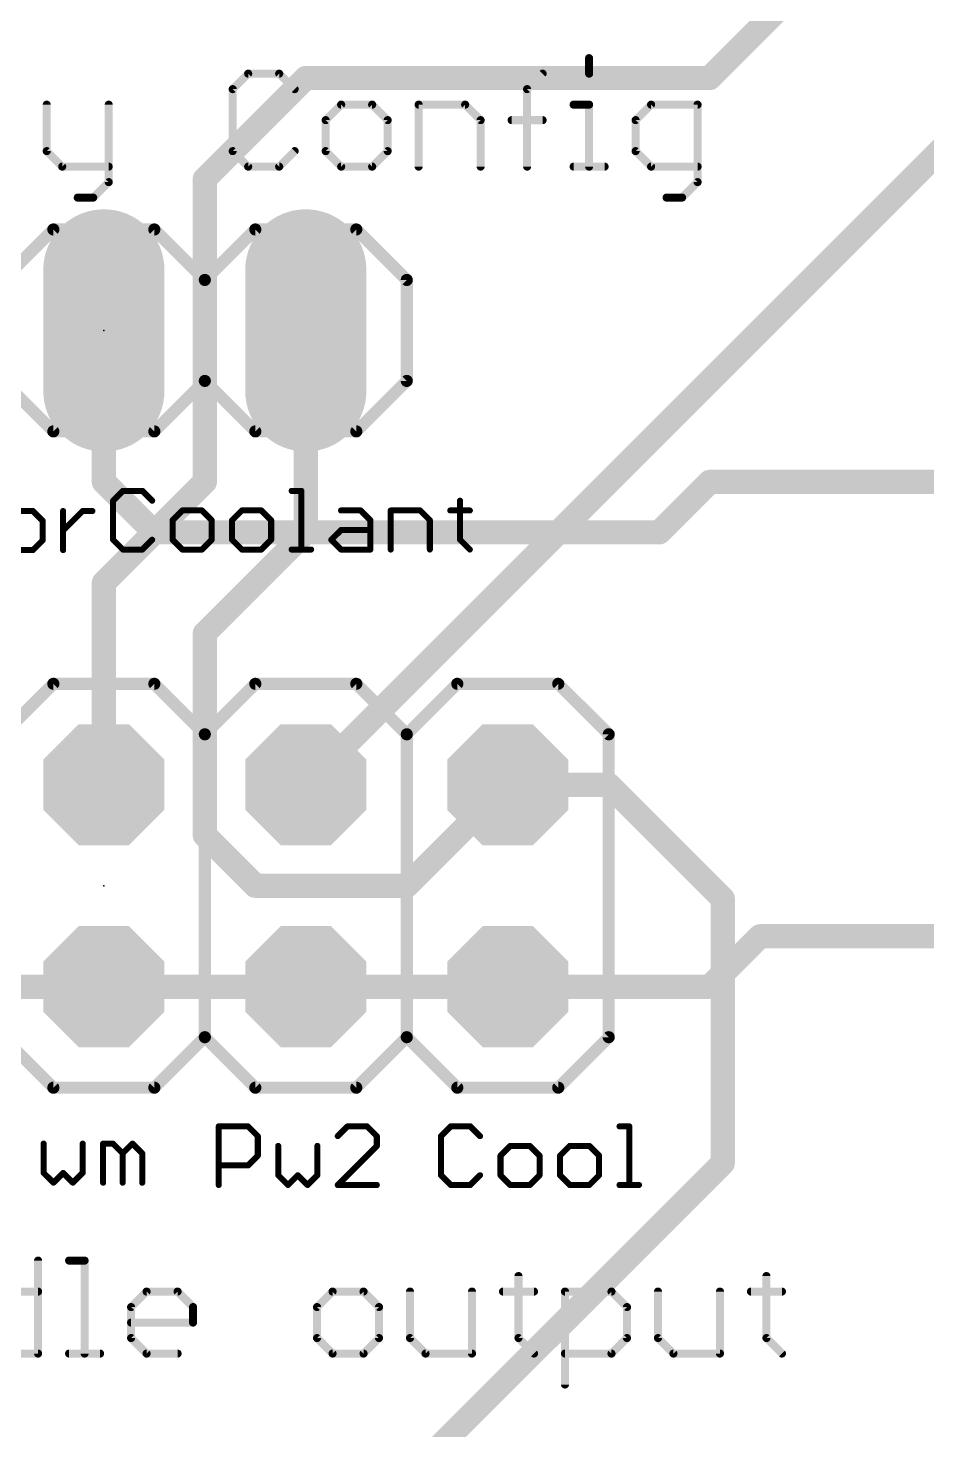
# Model space of a CAD drawing. Extents: x 6 to 93.4, y 7 to 66.
# Drawn here: x 14.29 to 25.59, y 33.16 to 50.79 of the extents above; entities that cross this region are included whole.
import ezdxf

# ---------------------------------------------------------------- set-up
doc = ezdxf.new("R2010")
doc.units = 0
for name, color, linetype in [('1', 22, 'CONTINUOUS'), ('112', 253, 'CONTINUOUS'), ('16', 175, 'CONTINUOUS'), ('17', 82, 'CONTINUOUS'), ('21', 7, 'CONTINUOUS'), ('23', 7, 'CONTINUOUS'), ('27', 253, 'CONTINUOUS'), ('51', 53, 'CONTINUOUS')]:
    doc.layers.add(name, color=color, linetype=linetype)

# ---------------------------------------------------------------- blocks, each defined once
blk = doc.blocks.new('RECT')
blk.add_solid([(-0.5, -0.5), (0.5, -0.5), (-0.5, 0.5), (0.5, 0.5)])
blk = doc.blocks.new('LONGP100')
at = {"const_width": 1}
blk.add_lwpolyline([(-0.5, 0), (0.5, 0)], dxfattribs=at)
at = {"const_width": 0.5}
for points in [[(-0.5, 0.25, 1), (-0.5, -0.25)], [(0.5, -0.25, 1), (0.5, 0.25)]]:
    blk.add_lwpolyline(points, format="xyb", dxfattribs=at)
blk = doc.blocks.new('OCTAGONP')
at = {"const_width": 0.5}
blk.add_lwpolyline([(-0.25, -0.1036), (-0.25, 0.1036), (-0.1036, 0.25), (0.1036, 0.25), (0.25, 0.1036), (0.25, -0.1036), (0.1036, -0.25), (-0.1036, -0.25), (-0.25, -0.1036), (-0.25, 0.1036)], dxfattribs=at)

msp = doc.modelspace()

# ---------------------------------------------------------------- linework, layer by layer
at = {"layer": '1', "const_width": 0.3048}
for points in [[(22.86, 50.165), (25.4, 52.705)], [(16.51, 48.895), (17.78, 50.165)], [(17.78, 50.165), (22.86, 50.165)], [(17.78, 41.275), (26.67, 50.165)], [(16.51, 45.085), (16.51, 48.895)], [(17.78, 44.45), (17.78, 46.99)], [(15.24, 43.815), (16.51, 45.085)], [(16.51, 43.18), (17.78, 44.45)], [(15.24, 41.275), (15.24, 43.815)], [(16.51, 40.64), (16.51, 43.18)], [(20.32, 41.275), (19.05, 40.005)], [(20.32, 41.275), (21.59, 41.275)], [(21.59, 41.275), (23.024, 39.841)], [(17.145, 40.005), (16.51, 40.64)], [(19.05, 40.005), (17.145, 40.005)], [(23.024, 39.841), (23.024, 36.516)], [(23.024, 36.516), (17.145, 30.637)]]:
    msp.add_lwpolyline(points, dxfattribs=at)
at = {"layer": '1', "const_width": 0.1524}
for points in [[(17.78, 50.2412, 1), (17.78, 50.0888)], [(17.8339, 50.1111, 1), (17.7261, 50.2189)], [(22.8061, 50.2189, 1), (22.9139, 50.1111)], [(22.86, 50.0888, 1), (22.86, 50.2412)], [(16.5862, 48.895, 1), (16.4338, 48.895)], [(16.4561, 48.9489, 1), (16.5639, 48.8411)], [(17.8562, 46.99, 1), (17.7038, 46.99)], [(16.4338, 45.085, 1), (16.5862, 45.085)], [(16.5639, 45.0311, 1), (16.4561, 45.1389)], [(17.7038, 44.45, 1), (17.8562, 44.45)], [(17.8339, 44.3961, 1), (17.7261, 44.5039)], [(15.3162, 43.815, 1), (15.1638, 43.815)], [(15.1861, 43.8689, 1), (15.2939, 43.7611)], [(16.5862, 43.18, 1), (16.4338, 43.18)], [(16.4561, 43.2339, 1), (16.5639, 43.1261)], [(15.1638, 41.275, 1), (15.3162, 41.275)], [(17.7261, 41.3289, 1), (17.8339, 41.2211)], [(20.32, 41.3512, 1), (20.32, 41.1988)], [(20.3739, 41.2211, 1), (20.2661, 41.3289)], [(21.6439, 41.3289, 1), (21.5361, 41.2211)], [(21.59, 41.1988, 1), (21.59, 41.3512)], [(16.5639, 40.6939, 1), (16.4561, 40.5861)], [(16.4338, 40.64, 1), (16.5862, 40.64)], [(17.145, 40.0812, 1), (17.145, 39.9288)], [(17.0911, 39.9511, 1), (17.1989, 40.0589)], [(18.9961, 40.0589, 1), (19.1039, 39.9511)], [(19.05, 39.9288, 1), (19.05, 40.0812)], [(23.1002, 39.841, 1), (22.9478, 39.841)], [(22.9701, 39.7871, 1), (23.0779, 39.8949)], [(22.9478, 36.516, 1), (23.1002, 36.516)], [(23.0779, 36.4621, 1), (22.9701, 36.5699)]]:
    msp.add_lwpolyline(points, format="xyb", dxfattribs=at)
at = {"layer": '112', "const_width": 0.0762}
for points in [[(15.479, 44.9713), (15.3561, 44.8485)], [(15.7247, 44.9713), (15.479, 44.9713)], [(15.8476, 44.8485), (15.7247, 44.9713)], [(17.6013, 44.9713), (17.7242, 44.9713)], [(17.7242, 44.9713), (17.7242, 44.2341)], [(15.3561, 44.8485), (15.3561, 44.357)], [(19.72, 44.8485), (19.72, 44.357)], [(14.3475, 44.7186), (14.1017, 44.7186)], [(14.4704, 44.5957), (14.3475, 44.7186)], [(14.4704, 44.35), (14.4704, 44.5957)], [(14.7273, 44.2271), (14.7273, 44.7186)], [(14.7273, 44.4728), (14.973, 44.7186)], [(14.973, 44.7186), (15.0959, 44.7186)], [(16.2274, 44.7256), (16.1045, 44.6027)], [(16.1045, 44.6027), (16.1045, 44.357)], [(16.4731, 44.7256), (16.2274, 44.7256)], [(16.596, 44.6027), (16.4731, 44.7256)], [(16.596, 44.357), (16.596, 44.6027)], [(16.9758, 44.7256), (16.8529, 44.6027)], [(16.8529, 44.6027), (16.8529, 44.357)], [(17.2215, 44.7256), (16.9758, 44.7256)], [(17.3444, 44.6027), (17.2215, 44.7256)], [(17.3444, 44.357), (17.3444, 44.6027)], [(18.2232, 44.7256), (18.4689, 44.7256)], [(18.4689, 44.7256), (18.5918, 44.6027)], [(18.5918, 44.6027), (18.5918, 44.2341)], [(18.8487, 44.2341), (18.8487, 44.7256)], [(18.8487, 44.7256), (19.2173, 44.7256)], [(19.2173, 44.7256), (19.3402, 44.6027)], [(19.3402, 44.6027), (19.3402, 44.2341)], [(19.5971, 44.7256), (19.8429, 44.7256)], [(18.1003, 44.357), (18.2232, 44.4798)], [(18.2232, 44.4798), (18.5918, 44.4798)], [(14.1017, 44.2271), (14.3475, 44.2271)], [(14.3475, 44.2271), (14.4704, 44.35)], [(15.3561, 44.357), (15.479, 44.2341)], [(15.479, 44.2341), (15.7247, 44.2341)], [(15.7247, 44.2341), (15.8476, 44.357)], [(16.1045, 44.357), (16.2274, 44.2341)], [(16.2274, 44.2341), (16.4731, 44.2341)], [(16.4731, 44.2341), (16.596, 44.357)], [(16.8529, 44.357), (16.9758, 44.2341)], [(16.9758, 44.2341), (17.2215, 44.2341)], [(17.2215, 44.2341), (17.3444, 44.357)], [(17.6013, 44.2341), (17.8471, 44.2341)], [(18.2232, 44.2341), (18.1003, 44.357)], [(18.5918, 44.2341), (18.2232, 44.2341)], [(19.72, 44.357), (19.8429, 44.2341)], [(16.6851, 36.2411), (16.6851, 36.9783)], [(16.6851, 36.9783), (17.0537, 36.9783)], [(17.0537, 36.9783), (17.1766, 36.8555)], [(17.1766, 36.8555), (17.1766, 36.6097)], [(18.3048, 36.9783), (18.1819, 36.8555)], [(18.5505, 36.9783), (18.3048, 36.9783)], [(18.6734, 36.8555), (18.5505, 36.9783)], [(18.6734, 36.7326), (18.6734, 36.8555)], [(19.603, 36.9783), (19.4801, 36.8555)], [(19.4801, 36.8555), (19.4801, 36.364)], [(19.8487, 36.9783), (19.603, 36.9783)], [(19.9716, 36.8555), (19.8487, 36.9783)], [(21.7253, 36.9783), (21.8482, 36.9783)], [(21.8482, 36.9783), (21.8482, 36.2411)], [(14.4825, 36.7616), (14.4825, 36.393)], [(14.974, 36.393), (14.974, 36.7616)], [(15.2309, 36.2701), (15.2309, 36.7616)], [(15.2309, 36.7616), (15.3538, 36.7616)], [(15.3538, 36.7616), (15.4767, 36.6387)], [(15.4767, 36.6387), (15.5995, 36.7616)], [(15.5995, 36.7616), (15.7224, 36.6387)], [(17.4335, 36.7326), (17.4335, 36.364)], [(17.925, 36.364), (17.925, 36.7326)], [(18.1819, 36.2411), (18.6734, 36.7326)], [(20.3514, 36.7326), (20.2285, 36.6097)], [(20.5971, 36.7326), (20.3514, 36.7326)], [(20.72, 36.6097), (20.5971, 36.7326)], [(21.0998, 36.7326), (20.9769, 36.6097)], [(21.3455, 36.7326), (21.0998, 36.7326)], [(21.4684, 36.6097), (21.3455, 36.7326)], [(15.4767, 36.6387), (15.4767, 36.2701)], [(15.7224, 36.6387), (15.7224, 36.2701)], [(17.0537, 36.4868), (16.6851, 36.4868)], [(17.1766, 36.6097), (17.0537, 36.4868)], [(20.2285, 36.6097), (20.2285, 36.364)], [(20.72, 36.364), (20.72, 36.6097)], [(20.9769, 36.6097), (20.9769, 36.364)], [(21.4684, 36.364), (21.4684, 36.6097)], [(14.4825, 36.393), (14.6054, 36.2701)], [(14.6054, 36.2701), (14.7283, 36.393)], [(14.7283, 36.393), (14.8511, 36.2701)], [(14.8511, 36.2701), (14.974, 36.393)], [(17.4335, 36.364), (17.5564, 36.2411)], [(17.5564, 36.2411), (17.6793, 36.364)], [(17.6793, 36.364), (17.8021, 36.2411)], [(17.8021, 36.2411), (17.925, 36.364)], [(19.4801, 36.364), (19.603, 36.2411)], [(19.8487, 36.2411), (19.9716, 36.364)], [(20.2285, 36.364), (20.3514, 36.2411)], [(20.5971, 36.2411), (20.72, 36.364)], [(20.9769, 36.364), (21.0998, 36.2411)], [(21.3455, 36.2411), (21.4684, 36.364)], [(18.6734, 36.2411), (18.1819, 36.2411)], [(19.603, 36.2411), (19.8487, 36.2411)], [(20.3514, 36.2411), (20.5971, 36.2411)], [(21.0998, 36.2411), (21.3455, 36.2411)], [(21.7253, 36.2411), (21.9711, 36.2411)]]:
    msp.add_lwpolyline(points, dxfattribs=at)
at = {"layer": '112', "const_width": 0.0381}
for points in [[(15.479, 44.9904, 1), (15.479, 44.9523)], [(15.4924, 44.9579, 1), (15.4655, 44.9848)], [(15.7382, 44.9848, 1), (15.7112, 44.9579)], [(15.7247, 44.9523, 1), (15.7247, 44.9904)], [(17.6013, 44.9904, 1), (17.6013, 44.9523)], [(17.7433, 44.9713, 1), (17.7052, 44.9713)], [(17.7242, 44.9523, 1), (17.7242, 44.9904)], [(15.3752, 44.8485, 1), (15.3371, 44.8485)], [(15.3426, 44.8619, 1), (15.3696, 44.835)], [(15.8341, 44.835, 1), (15.8611, 44.8619)], [(19.739, 44.8485, 1), (19.7009, 44.8485)], [(14.361, 44.7321, 1), (14.334, 44.7051)], [(14.3475, 44.6995, 1), (14.3475, 44.7376)], [(14.4894, 44.5957, 1), (14.4513, 44.5957)], [(14.4569, 44.5822, 1), (14.4838, 44.6092)], [(14.7463, 44.7186, 1), (14.7082, 44.7186)], [(14.973, 44.7376, 1), (14.973, 44.6995)], [(14.9865, 44.7051, 1), (14.9596, 44.7321)], [(15.0959, 44.6995, 1), (15.0959, 44.7376)], [(16.1236, 44.6027, 1), (16.0855, 44.6027)], [(16.091, 44.6162, 1), (16.118, 44.5892)], [(16.2274, 44.7446, 1), (16.2274, 44.7065)], [(16.2409, 44.7121, 1), (16.2139, 44.7391)], [(16.4866, 44.7391, 1), (16.4597, 44.7121)], [(16.4731, 44.7065, 1), (16.4731, 44.7446)], [(16.6151, 44.6027, 1), (16.577, 44.6027)], [(16.5825, 44.5892, 1), (16.6095, 44.6162)], [(16.872, 44.6027, 1), (16.8339, 44.6027)], [(16.8395, 44.6162, 1), (16.8664, 44.5892)], [(16.9758, 44.7446, 1), (16.9758, 44.7065)], [(16.9893, 44.7121, 1), (16.9623, 44.7391)], [(17.235, 44.7391, 1), (17.2081, 44.7121)], [(17.2215, 44.7065, 1), (17.2215, 44.7446)], [(17.3635, 44.6027, 1), (17.3254, 44.6027)], [(17.3309, 44.5892, 1), (17.3579, 44.6162)], [(18.2232, 44.7446, 1), (18.2232, 44.7065)], [(18.4824, 44.7391, 1), (18.4554, 44.7121)], [(18.4689, 44.7065, 1), (18.4689, 44.7446)], [(18.6108, 44.6027, 1), (18.5727, 44.6027)], [(18.5783, 44.5892, 1), (18.6052, 44.6162)], [(18.8678, 44.7256, 1), (18.8297, 44.7256)], [(18.8487, 44.7446, 1), (18.8487, 44.7065)], [(19.2308, 44.7391, 1), (19.2038, 44.7121)], [(19.2173, 44.7065, 1), (19.2173, 44.7446)], [(19.3592, 44.6027, 1), (19.3211, 44.6027)], [(19.3267, 44.5892, 1), (19.3537, 44.6162)], [(19.5971, 44.7446, 1), (19.5971, 44.7065)], [(19.8429, 44.7065, 1), (19.8429, 44.7446)], [(14.7138, 44.4863, 1), (14.7408, 44.4594)], [(18.2232, 44.4989, 1), (18.2232, 44.4608)], [(18.2366, 44.4664, 1), (18.2097, 44.4933)], [(18.5918, 44.4608, 1), (18.5918, 44.4989)], [(14.3475, 44.2081, 1), (14.3475, 44.2462)], [(14.4513, 44.35, 1), (14.4894, 44.35)], [(14.4838, 44.3365, 1), (14.4569, 44.3634)], [(15.3696, 44.3704, 1), (15.3426, 44.3435)], [(15.3371, 44.357, 1), (15.3752, 44.357)], [(15.479, 44.2532, 1), (15.479, 44.2151)], [(15.4655, 44.2206, 1), (15.4924, 44.2476)], [(15.7112, 44.2476, 1), (15.7382, 44.2206)], [(15.7247, 44.2151, 1), (15.7247, 44.2532)], [(15.8611, 44.3435, 1), (15.8341, 44.3704)], [(16.118, 44.3704, 1), (16.091, 44.3435)], [(16.0855, 44.357, 1), (16.1236, 44.357)], [(16.2274, 44.2532, 1), (16.2274, 44.2151)], [(16.2139, 44.2206, 1), (16.2409, 44.2476)], [(16.4597, 44.2476, 1), (16.4866, 44.2206)], [(16.4731, 44.2151, 1), (16.4731, 44.2532)], [(16.577, 44.357, 1), (16.6151, 44.357)], [(16.6095, 44.3435, 1), (16.5825, 44.3704)], [(16.8339, 44.357, 1), (16.872, 44.357)], [(16.8664, 44.3704, 1), (16.8395, 44.3435)], [(16.9758, 44.2532, 1), (16.9758, 44.2151)], [(16.9623, 44.2206, 1), (16.9893, 44.2476)], [(17.2081, 44.2476, 1), (17.235, 44.2206)], [(17.2215, 44.2151, 1), (17.2215, 44.2532)], [(17.3254, 44.357, 1), (17.3635, 44.357)], [(17.3579, 44.3435, 1), (17.3309, 44.3704)], [(17.6013, 44.2532, 1), (17.6013, 44.2151)], [(17.8471, 44.2151, 1), (17.8471, 44.2532)], [(18.1138, 44.3704, 1), (18.0868, 44.3435)], [(18.0868, 44.3704, 1), (18.1138, 44.3435)], [(18.2232, 44.2532, 1), (18.2232, 44.2151)], [(18.2097, 44.2206, 1), (18.2366, 44.2476)], [(18.5918, 44.2151, 1), (18.5918, 44.2532)], [(19.7335, 44.3704, 1), (19.7065, 44.3435)], [(19.7009, 44.357, 1), (19.739, 44.357)], [(19.8294, 44.2206, 1), (19.8563, 44.2476)], [(14.334, 44.2406, 1), (14.361, 44.2136)], [(14.7082, 44.2271, 1), (14.7463, 44.2271)], [(17.7052, 44.2341, 1), (17.7433, 44.2341)], [(18.5727, 44.2341, 1), (18.6108, 44.2341)], [(18.8297, 44.2341, 1), (18.8678, 44.2341)], [(19.3211, 44.2341, 1), (19.3592, 44.2341)], [(16.6851, 36.9974, 1), (16.6851, 36.9593)], [(16.7042, 36.9783, 1), (16.6661, 36.9783)], [(17.0672, 36.9918, 1), (17.0402, 36.9649)], [(17.0537, 36.9593, 1), (17.0537, 36.9974)], [(17.1956, 36.8555, 1), (17.1575, 36.8555)], [(17.1631, 36.842, 1), (17.1901, 36.8689)], [(18.1685, 36.8689, 1), (18.1954, 36.842)], [(18.3048, 36.9974, 1), (18.3048, 36.9593)], [(18.3183, 36.9649, 1), (18.2913, 36.9918)], [(18.564, 36.9918, 1), (18.5371, 36.9649)], [(18.5505, 36.9593, 1), (18.5505, 36.9974)], [(18.6925, 36.8555, 1), (18.6544, 36.8555)], [(18.6599, 36.842, 1), (18.6869, 36.8689)], [(19.4992, 36.8555, 1), (19.4611, 36.8555)], [(19.4666, 36.8689, 1), (19.4936, 36.842)], [(19.603, 36.9974, 1), (19.603, 36.9593)], [(19.6164, 36.9649, 1), (19.5895, 36.9918)], [(19.8622, 36.9918, 1), (19.8352, 36.9649)], [(19.8487, 36.9593, 1), (19.8487, 36.9974)], [(19.9581, 36.842, 1), (19.9851, 36.8689)], [(21.7253, 36.9974, 1), (21.7253, 36.9593)], [(21.8673, 36.9783, 1), (21.8292, 36.9783)], [(21.8482, 36.9593, 1), (21.8482, 36.9974)], [(14.5016, 36.7616, 1), (14.4635, 36.7616)], [(14.9931, 36.7616, 1), (14.955, 36.7616)], [(15.25, 36.7616, 1), (15.2119, 36.7616)], [(15.2309, 36.7806, 1), (15.2309, 36.7425)], [(15.3673, 36.7751, 1), (15.3403, 36.7481)], [(15.3538, 36.7425, 1), (15.3538, 36.7806)], [(15.613, 36.7751, 1), (15.5861, 36.7481)], [(15.613, 36.7481, 1), (15.5861, 36.7751)], [(17.4526, 36.7326, 1), (17.4145, 36.7326)], [(17.9441, 36.7326, 1), (17.906, 36.7326)], [(18.6544, 36.7326, 1), (18.6925, 36.7326)], [(18.6869, 36.7191, 1), (18.6599, 36.7461)], [(20.3514, 36.7516, 1), (20.3514, 36.7135)], [(20.3649, 36.7191, 1), (20.3379, 36.7461)], [(20.6106, 36.7461, 1), (20.5837, 36.7191)], [(20.5971, 36.7135, 1), (20.5971, 36.7516)], [(21.0998, 36.7516, 1), (21.0998, 36.7135)], [(21.1133, 36.7191, 1), (21.0863, 36.7461)], [(21.359, 36.7461, 1), (21.3321, 36.7191)], [(21.3455, 36.7135, 1), (21.3455, 36.7516)], [(15.4957, 36.6387, 1), (15.4576, 36.6387)], [(15.4632, 36.6522, 1), (15.4901, 36.6252)], [(15.4632, 36.6252, 1), (15.4901, 36.6522)], [(15.7415, 36.6387, 1), (15.7034, 36.6387)], [(15.7089, 36.6252, 1), (15.7359, 36.6522)], [(16.6851, 36.5059, 1), (16.6851, 36.4678)], [(17.0402, 36.5003, 1), (17.0672, 36.4734)], [(17.0537, 36.4678, 1), (17.0537, 36.5059)], [(17.1575, 36.6097, 1), (17.1956, 36.6097)], [(17.1901, 36.5962, 1), (17.1631, 36.6232)], [(20.2476, 36.6097, 1), (20.2095, 36.6097)], [(20.215, 36.6232, 1), (20.242, 36.5962)], [(20.7391, 36.6097, 1), (20.701, 36.6097)], [(20.7065, 36.5962, 1), (20.7335, 36.6232)], [(20.996, 36.6097, 1), (20.9579, 36.6097)], [(20.9635, 36.6232, 1), (20.9904, 36.5962)], [(21.4875, 36.6097, 1), (21.4494, 36.6097)], [(21.4549, 36.5962, 1), (21.4819, 36.6232)], [(14.496, 36.4064, 1), (14.469, 36.3795)], [(14.4635, 36.393, 1), (14.5016, 36.393)], [(14.7417, 36.4064, 1), (14.7148, 36.3795)], [(14.7417, 36.3795, 1), (14.7148, 36.4064)], [(14.955, 36.393, 1), (14.9931, 36.393)], [(14.9875, 36.3795, 1), (14.9605, 36.4064)], [(17.447, 36.3774, 1), (17.42, 36.3505)], [(17.4145, 36.364, 1), (17.4526, 36.364)], [(17.6927, 36.3774, 1), (17.6658, 36.3505)], [(17.6927, 36.3505, 1), (17.6658, 36.3774)], [(17.906, 36.364, 1), (17.9441, 36.364)], [(17.9385, 36.3505, 1), (17.9115, 36.3774)], [(19.4936, 36.3774, 1), (19.4666, 36.3505)], [(19.4611, 36.364, 1), (19.4992, 36.364)], [(19.9851, 36.3505, 1), (19.9581, 36.3774)], [(20.242, 36.3774, 1), (20.215, 36.3505)], [(20.2095, 36.364, 1), (20.2476, 36.364)], [(20.701, 36.364, 1), (20.7391, 36.364)], [(20.7335, 36.3505, 1), (20.7065, 36.3774)], [(20.9579, 36.364, 1), (20.996, 36.364)], [(20.9904, 36.3774, 1), (20.9635, 36.3505)], [(21.4494, 36.364, 1), (21.4875, 36.364)], [(21.4819, 36.3505, 1), (21.4549, 36.3774)], [(14.5919, 36.2836, 1), (14.6189, 36.2566)], [(14.5919, 36.2566, 1), (14.6189, 36.2836)], [(14.8377, 36.2836, 1), (14.8646, 36.2566)], [(14.8377, 36.2566, 1), (14.8646, 36.2836)], [(15.2119, 36.2701, 1), (15.25, 36.2701)], [(15.4576, 36.2701, 1), (15.4957, 36.2701)], [(15.7034, 36.2701, 1), (15.7415, 36.2701)], [(16.6661, 36.2411, 1), (16.7042, 36.2411)], [(17.5429, 36.2546, 1), (17.5699, 36.2276)], [(17.5429, 36.2276, 1), (17.5699, 36.2546)], [(17.7887, 36.2546, 1), (17.8156, 36.2276)], [(17.7887, 36.2276, 1), (17.8156, 36.2546)], [(18.1819, 36.2602, 1), (18.1819, 36.2221)], [(18.1685, 36.2546, 1), (18.1954, 36.2276)], [(18.6734, 36.2221, 1), (18.6734, 36.2602)], [(19.603, 36.2602, 1), (19.603, 36.2221)], [(19.5895, 36.2276, 1), (19.6164, 36.2546)], [(19.8352, 36.2546, 1), (19.8622, 36.2276)], [(19.8487, 36.2221, 1), (19.8487, 36.2602)], [(20.3514, 36.2602, 1), (20.3514, 36.2221)], [(20.3379, 36.2276, 1), (20.3649, 36.2546)], [(20.5837, 36.2546, 1), (20.6106, 36.2276)], [(20.5971, 36.2221, 1), (20.5971, 36.2602)], [(21.0998, 36.2602, 1), (21.0998, 36.2221)], [(21.0863, 36.2276, 1), (21.1133, 36.2546)], [(21.3321, 36.2546, 1), (21.359, 36.2276)], [(21.3455, 36.2221, 1), (21.3455, 36.2602)], [(21.7253, 36.2602, 1), (21.7253, 36.2221)], [(21.8292, 36.2411, 1), (21.8673, 36.2411)], [(21.9711, 36.2221, 1), (21.9711, 36.2602)]]:
    msp.add_lwpolyline(points, format="xyb", dxfattribs=at)
at = {"layer": '16', "const_width": 0.3048}
for points in [[(15.24, 45.085), (15.24, 46.99)], [(15.875, 44.45), (15.24, 45.085)], [(22.86, 45.085), (22.225, 44.45)], [(36.195, 45.085), (22.86, 45.085)], [(22.225, 44.45), (15.875, 44.45)], [(22.86, 38.735), (23.495, 39.37)], [(23.495, 39.37), (33.02, 39.37)], [(12.7, 38.735), (15.24, 38.735)], [(15.24, 38.735), (17.78, 38.735)], [(17.78, 38.735), (20.32, 38.735)], [(20.32, 38.735), (22.86, 38.735)]]:
    msp.add_lwpolyline(points, dxfattribs=at)
at = {"layer": '16', "const_width": 0.1524}
for points in [[(15.3162, 46.99, 1), (15.1638, 46.99)], [(15.2939, 45.1389, 1), (15.1861, 45.0311)], [(15.1638, 45.085, 1), (15.3162, 45.085)], [(22.86, 45.1612, 1), (22.86, 45.0088)], [(22.9139, 45.0311, 1), (22.8061, 45.1389)], [(15.875, 44.5262, 1), (15.875, 44.3738)], [(15.8211, 44.3961, 1), (15.9289, 44.5039)], [(22.1711, 44.5039, 1), (22.2789, 44.3961)], [(22.225, 44.3738, 1), (22.225, 44.5262)], [(23.495, 39.4462, 1), (23.495, 39.2938)], [(23.5489, 39.3161, 1), (23.4411, 39.4239)], [(15.24, 38.8112, 1), (15.24, 38.6588)], [(15.24, 38.6588, 1), (15.24, 38.8112)], [(17.78, 38.8112, 1), (17.78, 38.6588)], [(17.78, 38.6588, 1), (17.78, 38.8112)], [(20.32, 38.8112, 1), (20.32, 38.6588)], [(20.32, 38.6588, 1), (20.32, 38.8112)], [(22.8061, 38.7889, 1), (22.9139, 38.6811)], [(22.86, 38.6588, 1), (22.86, 38.8112)]]:
    msp.add_lwpolyline(points, format="xyb", dxfattribs=at)
at = {"layer": '21', "const_width": 0.1524}
for points in [[(13.97, 47.625), (14.605, 48.26)], [(14.605, 48.26), (15.875, 48.26)], [(15.875, 48.26), (16.51, 47.625)], [(16.51, 47.625), (17.145, 48.26)], [(17.145, 48.26), (18.415, 48.26)], [(18.415, 48.26), (19.05, 47.625)], [(16.51, 47.625), (16.51, 46.355)], [(19.05, 47.625), (19.05, 46.355)], [(14.605, 45.72), (13.97, 46.355)], [(16.51, 46.355), (15.875, 45.72)], [(17.145, 45.72), (16.51, 46.355)], [(19.05, 46.355), (18.415, 45.72)], [(15.875, 45.72), (14.605, 45.72)], [(18.415, 45.72), (17.145, 45.72)], [(13.97, 41.91), (14.605, 42.545)], [(14.605, 42.545), (15.875, 42.545)], [(15.875, 42.545), (16.51, 41.91)], [(16.51, 41.91), (17.145, 42.545)], [(17.145, 42.545), (18.415, 42.545)], [(18.415, 42.545), (19.05, 41.91)], [(19.05, 41.91), (19.685, 42.545)], [(19.685, 42.545), (20.955, 42.545)], [(20.955, 42.545), (21.59, 41.91)], [(16.51, 41.91), (16.51, 38.1)], [(19.05, 41.91), (19.05, 38.1)], [(21.59, 41.91), (21.59, 38.1)], [(13.97, 38.1), (14.605, 37.465)], [(15.875, 37.465), (16.51, 38.1)], [(16.51, 38.1), (17.145, 37.465)], [(18.415, 37.465), (19.05, 38.1)], [(19.05, 38.1), (19.685, 37.465)], [(20.955, 37.465), (21.59, 38.1)], [(14.605, 37.465), (15.875, 37.465)], [(17.145, 37.465), (18.415, 37.465)], [(19.685, 37.465), (20.955, 37.465)]]:
    msp.add_lwpolyline(points, dxfattribs=at)
at = {"layer": '21', "const_width": 0.0762}
for points in [[(14.605, 48.2981, 1), (14.605, 48.2219)], [(14.6319, 48.2331, 1), (14.5781, 48.2869)], [(15.9019, 48.2869, 1), (15.8481, 48.2331)], [(15.875, 48.2219, 1), (15.875, 48.2981)], [(17.145, 48.2981, 1), (17.145, 48.2219)], [(17.1719, 48.2331, 1), (17.1181, 48.2869)], [(18.4419, 48.2869, 1), (18.3881, 48.2331)], [(18.415, 48.2219, 1), (18.415, 48.2981)], [(16.5481, 47.625, 1), (16.4719, 47.625)], [(16.4831, 47.6519, 1), (16.5369, 47.5981)], [(16.4831, 47.5981, 1), (16.5369, 47.6519)], [(19.0881, 47.625, 1), (19.0119, 47.625)], [(19.0231, 47.5981, 1), (19.0769, 47.6519)], [(16.4719, 46.355, 1), (16.5481, 46.355)], [(16.5369, 46.3819, 1), (16.4831, 46.3281)], [(16.5369, 46.3281, 1), (16.4831, 46.3819)], [(19.0119, 46.355, 1), (19.0881, 46.355)], [(19.0769, 46.3281, 1), (19.0231, 46.3819)], [(14.605, 45.7581, 1), (14.605, 45.6819)], [(14.5781, 45.6931, 1), (14.6319, 45.7469)], [(15.8481, 45.7469, 1), (15.9019, 45.6931)], [(15.875, 45.6819, 1), (15.875, 45.7581)], [(17.145, 45.7581, 1), (17.145, 45.6819)], [(17.1181, 45.6931, 1), (17.1719, 45.7469)], [(18.3881, 45.7469, 1), (18.4419, 45.6931)], [(18.415, 45.6819, 1), (18.415, 45.7581)], [(14.605, 42.5831, 1), (14.605, 42.5069)], [(14.6319, 42.5181, 1), (14.5781, 42.5719)], [(15.9019, 42.5719, 1), (15.8481, 42.5181)], [(15.875, 42.5069, 1), (15.875, 42.5831)], [(17.145, 42.5831, 1), (17.145, 42.5069)], [(17.1719, 42.5181, 1), (17.1181, 42.5719)], [(18.4419, 42.5719, 1), (18.3881, 42.5181)], [(18.415, 42.5069, 1), (18.415, 42.5831)], [(19.685, 42.5831, 1), (19.685, 42.5069)], [(19.7119, 42.5181, 1), (19.6581, 42.5719)], [(20.9819, 42.5719, 1), (20.9281, 42.5181)], [(20.955, 42.5069, 1), (20.955, 42.5831)], [(16.5481, 41.91, 1), (16.4719, 41.91)], [(16.4831, 41.9369, 1), (16.5369, 41.8831)], [(16.4831, 41.8831, 1), (16.5369, 41.9369)], [(19.0881, 41.91, 1), (19.0119, 41.91)], [(19.0231, 41.9369, 1), (19.0769, 41.8831)], [(19.0231, 41.8831, 1), (19.0769, 41.9369)], [(21.6281, 41.91, 1), (21.5519, 41.91)], [(21.5631, 41.8831, 1), (21.6169, 41.9369)], [(16.4719, 38.1, 1), (16.5481, 38.1)], [(16.5369, 38.1269, 1), (16.4831, 38.0731)], [(16.5369, 38.0731, 1), (16.4831, 38.1269)], [(19.0119, 38.1, 1), (19.0881, 38.1)], [(19.0769, 38.1269, 1), (19.0231, 38.0731)], [(19.0769, 38.0731, 1), (19.0231, 38.1269)], [(21.5519, 38.1, 1), (21.6281, 38.1)], [(21.6169, 38.0731, 1), (21.5631, 38.1269)], [(14.605, 37.5031, 1), (14.605, 37.4269)], [(14.5781, 37.4381, 1), (14.6319, 37.4919)], [(15.8481, 37.4919, 1), (15.9019, 37.4381)], [(15.875, 37.4269, 1), (15.875, 37.5031)], [(17.145, 37.5031, 1), (17.145, 37.4269)], [(17.1181, 37.4381, 1), (17.1719, 37.4919)], [(18.3881, 37.4919, 1), (18.4419, 37.4381)], [(18.415, 37.4269, 1), (18.415, 37.5031)], [(19.685, 37.5031, 1), (19.685, 37.4269)], [(19.6581, 37.4381, 1), (19.7119, 37.4919)], [(20.9281, 37.4919, 1), (20.9819, 37.4381)], [(20.955, 37.4269, 1), (20.955, 37.5031)]]:
    msp.add_lwpolyline(points, format="xyb", dxfattribs=at)
at = {"layer": '23'}
for p in [(15.24, 46.99), (15.24, 40.005)]:
    msp.add_point(p, dxfattribs=at)
at = {"layer": '27', "const_width": 0.1016}
for points in [[(21.3431, 50.4151), (21.3431, 50.2202)], [(17.0553, 50.2202), (16.8604, 50.0253)], [(17.4451, 50.2202), (17.0553, 50.2202)], [(17.64, 50.0253), (17.4451, 50.2202)], [(20.5635, 50.0253), (20.7584, 50.2202)], [(16.8604, 50.0253), (16.8604, 49.2457)], [(20.5635, 49.0508), (20.5635, 50.0253)], [(14.5216, 49.8304), (14.5216, 49.2457)], [(15.3012, 49.8304), (15.3012, 48.8559)], [(18.2247, 49.8304), (18.0298, 49.6355)], [(18.6145, 49.8304), (18.2247, 49.8304)], [(18.8094, 49.6355), (18.6145, 49.8304)], [(19.1992, 49.0508), (19.1992, 49.8304)], [(19.1992, 49.8304), (19.7839, 49.8304)], [(19.7839, 49.8304), (19.9788, 49.6355)], [(21.1482, 49.8304), (21.3431, 49.8304)], [(21.3431, 49.8304), (21.3431, 49.0508)], [(22.1227, 49.8304), (21.9278, 49.6355)], [(22.7074, 49.8304), (22.1227, 49.8304)], [(22.7074, 48.8559), (22.7074, 49.8304)], [(18.0298, 49.6355), (18.0298, 49.2457)], [(18.8094, 49.2457), (18.8094, 49.6355)], [(19.9788, 49.6355), (19.9788, 49.0508)], [(20.3686, 49.6355), (20.7584, 49.6355)], [(21.9278, 49.6355), (21.9278, 49.2457)], [(14.5216, 49.2457), (14.7165, 49.0508)], [(16.8604, 49.2457), (17.0553, 49.0508)], [(17.4451, 49.0508), (17.64, 49.2457)], [(18.0298, 49.2457), (18.2247, 49.0508)], [(18.6145, 49.0508), (18.8094, 49.2457)], [(21.9278, 49.2457), (22.1227, 49.0508)], [(14.7165, 49.0508), (15.3012, 49.0508)], [(17.0553, 49.0508), (17.4451, 49.0508)], [(18.2247, 49.0508), (18.6145, 49.0508)], [(21.1482, 49.0508), (21.538, 49.0508)], [(22.1227, 49.0508), (22.7074, 49.0508)], [(15.3012, 48.8559), (15.1063, 48.661)], [(22.5125, 48.661), (22.7074, 48.8559)], [(15.1063, 48.661), (14.9114, 48.661)], [(22.3176, 48.661), (22.5125, 48.661)], [(14.4132, 35.2902), (14.4132, 34.1208)], [(14.803, 35.2902), (14.9979, 35.2902)], [(14.9979, 35.2902), (14.9979, 34.1208)], [(20.4551, 35.0953), (20.4551, 34.3157)], [(23.5735, 35.0953), (23.5735, 34.3157)], [(13.8285, 34.9004), (14.4132, 34.9004)], [(15.5826, 34.7055), (15.7775, 34.9004)], [(15.7775, 34.9004), (16.1673, 34.9004)], [(16.1673, 34.9004), (16.3622, 34.7055)], [(18.1163, 34.9004), (17.9214, 34.7055)], [(18.5061, 34.9004), (18.1163, 34.9004)], [(18.701, 34.7055), (18.5061, 34.9004)], [(19.0908, 34.9004), (19.0908, 34.3157)], [(19.8704, 34.1208), (19.8704, 34.9004)], [(20.2602, 34.9004), (20.65, 34.9004)], [(21.0398, 33.731), (21.0398, 34.9004)], [(21.0398, 34.9004), (21.6245, 34.9004)], [(21.6245, 34.9004), (21.8194, 34.7055)], [(22.2092, 34.9004), (22.2092, 34.3157)], [(22.9888, 34.1208), (22.9888, 34.9004)], [(23.3786, 34.9004), (23.7684, 34.9004)], [(15.5826, 34.3157), (15.5826, 34.7055)], [(16.3622, 34.7055), (16.3622, 34.5106)], [(17.9214, 34.7055), (17.9214, 34.3157)], [(18.701, 34.3157), (18.701, 34.7055)], [(21.8194, 34.7055), (21.8194, 34.3157)], [(16.3622, 34.5106), (15.5826, 34.5106)], [(15.7775, 34.1208), (15.5826, 34.3157)], [(17.9214, 34.3157), (18.1163, 34.1208)], [(18.5061, 34.1208), (18.701, 34.3157)], [(19.0908, 34.3157), (19.2857, 34.1208)], [(20.4551, 34.3157), (20.65, 34.1208)], [(21.8194, 34.3157), (21.6245, 34.1208)], [(22.2092, 34.3157), (22.4041, 34.1208)], [(23.5735, 34.3157), (23.7684, 34.1208)], [(14.4132, 34.1208), (13.8285, 34.1208)], [(14.803, 34.1208), (15.1928, 34.1208)], [(16.1673, 34.1208), (15.7775, 34.1208)], [(18.1163, 34.1208), (18.5061, 34.1208)], [(19.2857, 34.1208), (19.8704, 34.1208)], [(21.6245, 34.1208), (21.0398, 34.1208)], [(22.4041, 34.1208), (22.9888, 34.1208)]]:
    msp.add_lwpolyline(points, dxfattribs=at)
at = {"layer": '27', "const_width": 0.0508}
for points in [[(21.3685, 50.4151, 1), (21.3177, 50.4151)], [(17.0553, 50.2456, 1), (17.0553, 50.1948)], [(17.0732, 50.2022, 1), (17.0373, 50.2382)], [(17.463, 50.2382, 1), (17.4271, 50.2022)], [(17.4451, 50.1948, 1), (17.4451, 50.2456)], [(20.7763, 50.2022, 1), (20.7404, 50.2382)], [(21.3177, 50.2202, 1), (21.3685, 50.2202)], [(16.8424, 50.0433, 1), (16.8783, 50.0073)], [(16.8858, 50.0253, 1), (16.835, 50.0253)], [(17.622, 50.0073, 1), (17.6579, 50.0433)], [(20.5455, 50.0433, 1), (20.5814, 50.0073)], [(20.5889, 50.0253, 1), (20.5381, 50.0253)], [(14.547, 49.8304, 1), (14.4962, 49.8304)], [(15.3266, 49.8304, 1), (15.2758, 49.8304)], [(18.2247, 49.8558, 1), (18.2247, 49.805)], [(18.2426, 49.8124, 1), (18.2067, 49.8484)], [(18.6324, 49.8484, 1), (18.5965, 49.8124)], [(18.6145, 49.805, 1), (18.6145, 49.8558)], [(19.2246, 49.8304, 1), (19.1738, 49.8304)], [(19.1992, 49.8558, 1), (19.1992, 49.805)], [(19.8018, 49.8484, 1), (19.7659, 49.8124)], [(19.7839, 49.805, 1), (19.7839, 49.8558)], [(21.1482, 49.8558, 1), (21.1482, 49.805)], [(21.3685, 49.8304, 1), (21.3177, 49.8304)], [(21.3431, 49.805, 1), (21.3431, 49.8558)], [(22.1227, 49.8558, 1), (22.1227, 49.805)], [(22.1406, 49.8124, 1), (22.1047, 49.8484)], [(22.7328, 49.8304, 1), (22.682, 49.8304)], [(22.7074, 49.805, 1), (22.7074, 49.8558)], [(18.0118, 49.6535, 1), (18.0477, 49.6175)], [(18.0552, 49.6355, 1), (18.0044, 49.6355)], [(18.8348, 49.6355, 1), (18.784, 49.6355)], [(18.7914, 49.6175, 1), (18.8273, 49.6535)], [(20.0042, 49.6355, 1), (19.9534, 49.6355)], [(19.9608, 49.6175, 1), (19.9967, 49.6535)], [(20.3686, 49.6609, 1), (20.3686, 49.6101)], [(20.7584, 49.6101, 1), (20.7584, 49.6609)], [(21.9098, 49.6535, 1), (21.9457, 49.6175)], [(21.9532, 49.6355, 1), (21.9024, 49.6355)], [(14.5395, 49.2637, 1), (14.5036, 49.2277)], [(14.4962, 49.2457, 1), (14.547, 49.2457)], [(16.8783, 49.2637, 1), (16.8424, 49.2277)], [(16.835, 49.2457, 1), (16.8858, 49.2457)], [(17.6579, 49.2277, 1), (17.622, 49.2637)], [(18.0477, 49.2637, 1), (18.0118, 49.2277)], [(18.0044, 49.2457, 1), (18.0552, 49.2457)], [(18.784, 49.2457, 1), (18.8348, 49.2457)], [(18.8273, 49.2277, 1), (18.7914, 49.2637)], [(21.9457, 49.2637, 1), (21.9098, 49.2277)], [(21.9024, 49.2457, 1), (21.9532, 49.2457)], [(14.7165, 49.0762, 1), (14.7165, 49.0254)], [(14.6985, 49.0328, 1), (14.7344, 49.0688)], [(15.3012, 49.0254, 1), (15.3012, 49.0762)], [(17.0553, 49.0762, 1), (17.0553, 49.0254)], [(17.0373, 49.0328, 1), (17.0732, 49.0688)], [(17.4271, 49.0688, 1), (17.463, 49.0328)], [(17.4451, 49.0254, 1), (17.4451, 49.0762)], [(18.2247, 49.0762, 1), (18.2247, 49.0254)], [(18.2067, 49.0328, 1), (18.2426, 49.0688)], [(18.5965, 49.0688, 1), (18.6324, 49.0328)], [(18.6145, 49.0254, 1), (18.6145, 49.0762)], [(19.1738, 49.0508, 1), (19.2246, 49.0508)], [(19.9534, 49.0508, 1), (20.0042, 49.0508)], [(20.5381, 49.0508, 1), (20.5889, 49.0508)], [(21.1482, 49.0762, 1), (21.1482, 49.0254)], [(21.3177, 49.0508, 1), (21.3685, 49.0508)], [(21.538, 49.0254, 1), (21.538, 49.0762)], [(22.1227, 49.0762, 1), (22.1227, 49.0254)], [(22.1047, 49.0328, 1), (22.1406, 49.0688)], [(22.7074, 49.0254, 1), (22.7074, 49.0762)], [(15.2758, 48.8559, 1), (15.3266, 48.8559)], [(15.3191, 48.8379, 1), (15.2832, 48.8739)], [(22.682, 48.8559, 1), (22.7328, 48.8559)], [(22.7253, 48.8379, 1), (22.6894, 48.8739)], [(14.9114, 48.6864, 1), (14.9114, 48.6356)], [(15.0883, 48.679, 1), (15.1242, 48.643)], [(15.1063, 48.6356, 1), (15.1063, 48.6864)], [(22.3176, 48.6864, 1), (22.3176, 48.6356)], [(22.4945, 48.679, 1), (22.5304, 48.643)], [(22.5125, 48.6356, 1), (22.5125, 48.6864)], [(14.4386, 35.2902, 1), (14.3878, 35.2902)], [(14.803, 35.3156, 1), (14.803, 35.2648)], [(15.0233, 35.2902, 1), (14.9725, 35.2902)], [(14.9979, 35.2648, 1), (14.9979, 35.3156)], [(20.4805, 35.0953, 1), (20.4297, 35.0953)], [(23.5989, 35.0953, 1), (23.5481, 35.0953)], [(14.4132, 34.875, 1), (14.4132, 34.9258)], [(15.7775, 34.9258, 1), (15.7775, 34.875)], [(15.7954, 34.8824, 1), (15.7595, 34.9184)], [(16.1852, 34.9184, 1), (16.1493, 34.8824)], [(16.1673, 34.875, 1), (16.1673, 34.9258)], [(18.1163, 34.9258, 1), (18.1163, 34.875)], [(18.1342, 34.8824, 1), (18.0983, 34.9184)], [(18.524, 34.9184, 1), (18.4881, 34.8824)], [(18.5061, 34.875, 1), (18.5061, 34.9258)], [(19.1162, 34.9004, 1), (19.0654, 34.9004)], [(19.8958, 34.9004, 1), (19.845, 34.9004)], [(20.2602, 34.9258, 1), (20.2602, 34.875)], [(20.65, 34.875, 1), (20.65, 34.9258)], [(21.0652, 34.9004, 1), (21.0144, 34.9004)], [(21.0398, 34.9258, 1), (21.0398, 34.875)], [(21.6424, 34.9184, 1), (21.6065, 34.8824)], [(21.6245, 34.875, 1), (21.6245, 34.9258)], [(22.2346, 34.9004, 1), (22.1838, 34.9004)], [(23.0142, 34.9004, 1), (22.9634, 34.9004)], [(23.3786, 34.9258, 1), (23.3786, 34.875)], [(23.7684, 34.875, 1), (23.7684, 34.9258)], [(15.5646, 34.7235, 1), (15.6005, 34.6875)], [(15.608, 34.7055, 1), (15.5572, 34.7055)], [(16.3876, 34.7055, 1), (16.3368, 34.7055)], [(16.3442, 34.6875, 1), (16.3801, 34.7235)], [(17.9034, 34.7235, 1), (17.9393, 34.6875)], [(17.9468, 34.7055, 1), (17.896, 34.7055)], [(18.7264, 34.7055, 1), (18.6756, 34.7055)], [(18.683, 34.6875, 1), (18.7189, 34.7235)], [(21.8448, 34.7055, 1), (21.794, 34.7055)], [(21.8014, 34.6875, 1), (21.8373, 34.7235)], [(15.5826, 34.536, 1), (15.5826, 34.4852)], [(16.3368, 34.5106, 1), (16.3876, 34.5106)], [(16.3622, 34.4852, 1), (16.3622, 34.536)], [(15.6005, 34.3337, 1), (15.5646, 34.2977)], [(15.5572, 34.3157, 1), (15.608, 34.3157)], [(17.9393, 34.3337, 1), (17.9034, 34.2977)], [(17.896, 34.3157, 1), (17.9468, 34.3157)], [(18.6756, 34.3157, 1), (18.7264, 34.3157)], [(18.7189, 34.2977, 1), (18.683, 34.3337)], [(19.1087, 34.3337, 1), (19.0728, 34.2977)], [(19.0654, 34.3157, 1), (19.1162, 34.3157)], [(20.473, 34.3337, 1), (20.4371, 34.2977)], [(20.4297, 34.3157, 1), (20.4805, 34.3157)], [(21.794, 34.3157, 1), (21.8448, 34.3157)], [(21.8373, 34.2977, 1), (21.8014, 34.3337)], [(22.2271, 34.3337, 1), (22.1912, 34.2977)], [(22.1838, 34.3157, 1), (22.2346, 34.3157)], [(23.5914, 34.3337, 1), (23.5555, 34.2977)], [(23.5481, 34.3157, 1), (23.5989, 34.3157)], [(14.3878, 34.1208, 1), (14.4386, 34.1208)], [(14.4132, 34.0954, 1), (14.4132, 34.1462)], [(14.803, 34.1462, 1), (14.803, 34.0954)], [(14.9725, 34.1208, 1), (15.0233, 34.1208)], [(15.1928, 34.0954, 1), (15.1928, 34.1462)], [(15.7775, 34.1462, 1), (15.7775, 34.0954)], [(15.7595, 34.1028, 1), (15.7954, 34.1388)], [(16.1673, 34.0954, 1), (16.1673, 34.1462)], [(18.1163, 34.1462, 1), (18.1163, 34.0954)], [(18.0983, 34.1028, 1), (18.1342, 34.1388)], [(18.4881, 34.1388, 1), (18.524, 34.1028)], [(18.5061, 34.0954, 1), (18.5061, 34.1462)], [(19.2857, 34.1462, 1), (19.2857, 34.0954)], [(19.2677, 34.1028, 1), (19.3036, 34.1388)], [(19.845, 34.1208, 1), (19.8958, 34.1208)], [(19.8704, 34.0954, 1), (19.8704, 34.1462)], [(20.632, 34.1028, 1), (20.6679, 34.1388)], [(21.0398, 34.1462, 1), (21.0398, 34.0954)], [(21.6065, 34.1388, 1), (21.6424, 34.1028)], [(21.6245, 34.0954, 1), (21.6245, 34.1462)], [(22.4041, 34.1462, 1), (22.4041, 34.0954)], [(22.3861, 34.1028, 1), (22.422, 34.1388)], [(22.9634, 34.1208, 1), (23.0142, 34.1208)], [(22.9888, 34.0954, 1), (22.9888, 34.1462)], [(23.7504, 34.1028, 1), (23.7863, 34.1388)], [(21.0144, 33.731, 1), (21.0652, 33.731)]]:
    msp.add_lwpolyline(points, format="xyb", dxfattribs=at)

# ---------------------------------------------------------------- block references
at = {"layer": '17', "xscale": 1.524, "yscale": 1.524, "rotation": 90}
for p in [(15.24, 46.99), (15.24, 46.99), (17.78, 46.99), (17.78, 46.99)]:
    msp.add_blockref('LONGP100', p, dxfattribs=at)
at = {"layer": '17', "xscale": 1.524, "yscale": 1.524}
for p in [(15.24, 41.275), (15.24, 41.275), (17.78, 41.275), (17.78, 41.275), (20.32, 41.275), (20.32, 41.275), (15.24, 38.735), (15.24, 38.735), (17.78, 38.735), (17.78, 38.735), (20.32, 38.735), (20.32, 38.735)]:
    msp.add_blockref('OCTAGONP', p, dxfattribs=at)
at = {"layer": '51', "xscale": 0.508, "yscale": 0.508}
for p in [(15.24, 46.99), (17.78, 46.99), (15.24, 41.275), (17.78, 41.275), (20.32, 41.275), (15.24, 38.735), (17.78, 38.735), (20.32, 38.735)]:
    msp.add_blockref('RECT', p, dxfattribs=at)

doc.saveas('drawing.dxf')
